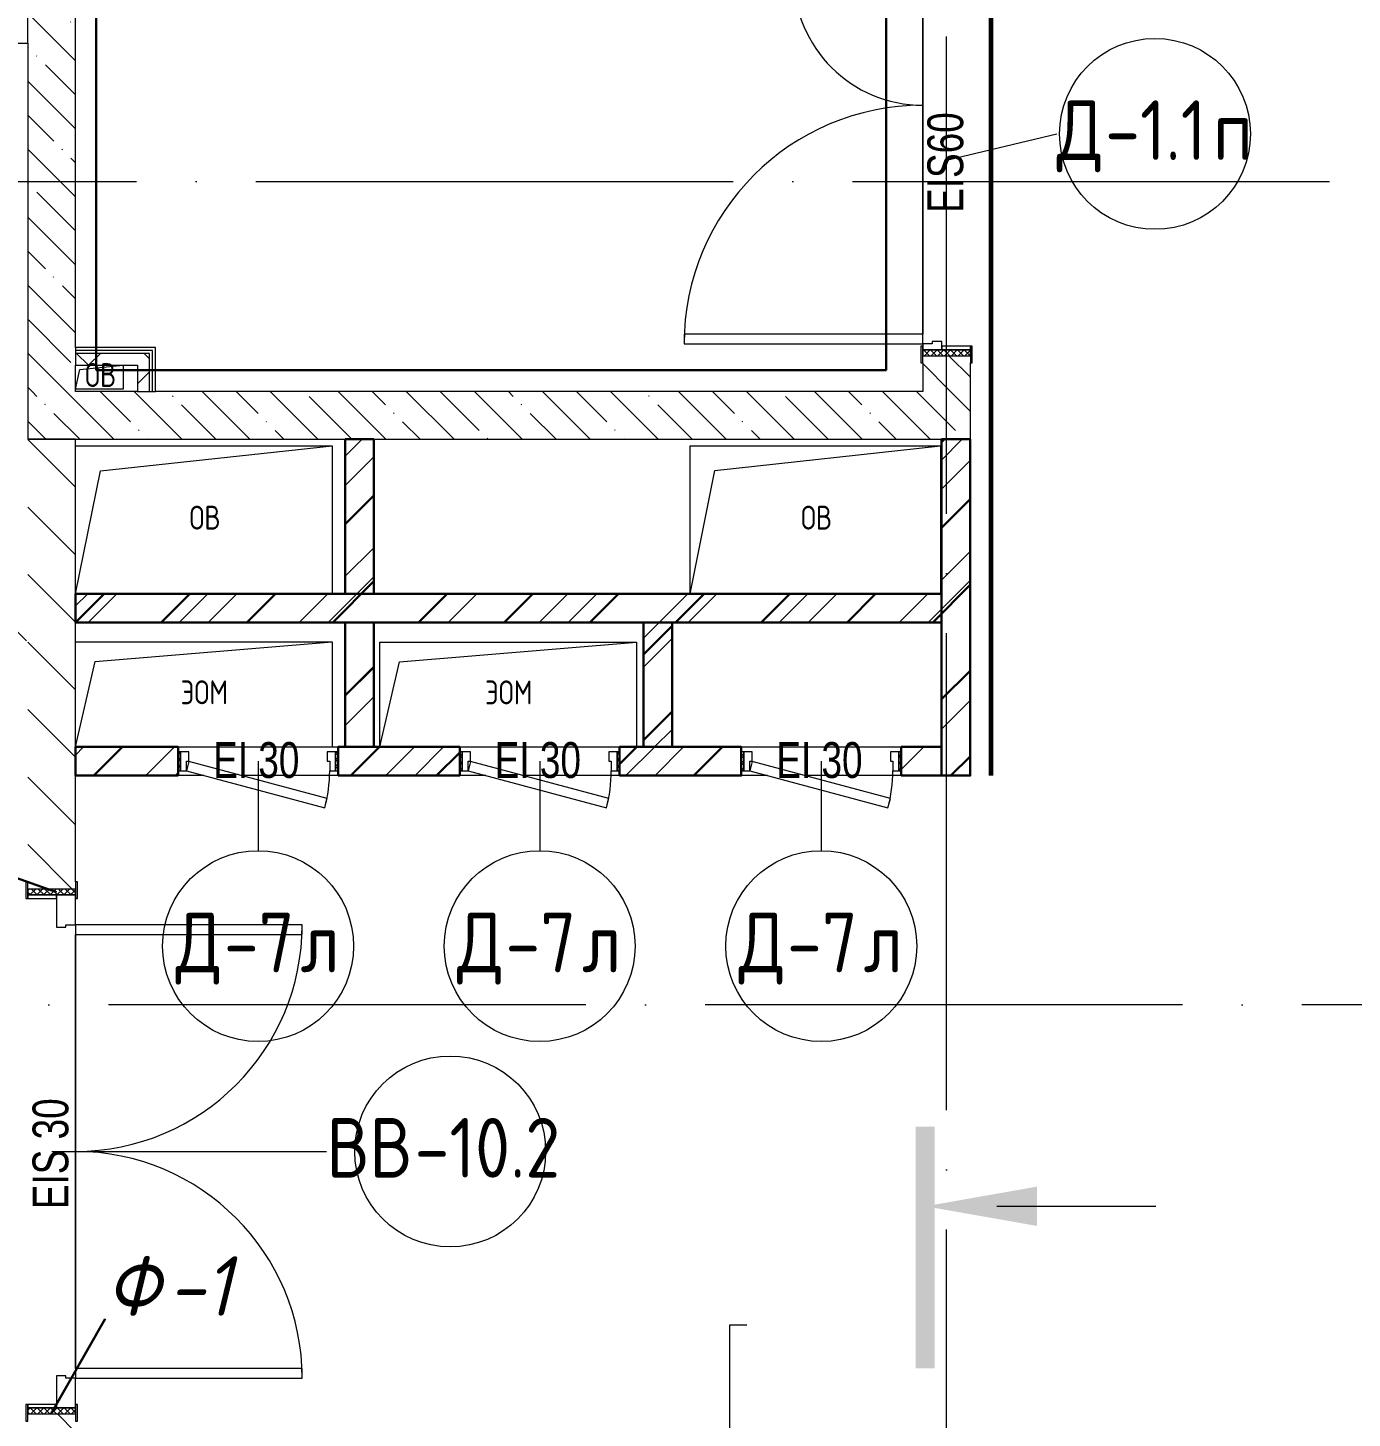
# Model space of a CAD drawing. Header units: millimetres. Extents: x -592259 to 288321, y -552984 to 293768.
# Drawn here: x 148788 to 154338, y 45792 to 51619 of the extents above; entities that cross this region are included whole.
import ezdxf

# ---------------------------------------------------------------- set-up
doc = ezdxf.new("R2010")
doc.units = ezdxf.units.MM
doc.linetypes.add('ADSK_Линия сетки', pattern=[2500, 2000, -250, 0, -250])
doc.linetypes.add('ADSK_Скрыто', pattern=[600, 300, -300])
for name, color, linetype, lineweight in [('0.2) Кирпич 6 вып', 30, 'Continuous', 30), ('2)Фархверки', 40, 'Continuous', 30), ('4.1) Штук. 3 вып', 6, 'Continuous', 60), ('4.1.1) Штук.  швы3 вып.', 6, 'Continuous', 60), ('4.7) Штук. 5 вып 3.7Шт', 6, 'Continuous', 30), ('A-DETL-GENF-OTLN', 250, 'Continuous', 5), ('A-DOOR-____-IDEN', 250, 'Continuous', 9), ('A-DOOR-____-MCUT', 250, 'Continuous', 5), ('A-DOOR-____-OTLN', 250, 'Continuous', 5), ('A-DOOR-FRAM-MCUT', 250, 'Continuous', 5), ('A-DOOR-FRAM-OTLN', 250, 'Continuous', 5), ('A-FLOR-____-OTLN', 250, 'Continuous', 9), ('A-GLAZ-____-OTLN', 250, 'Continuous', 5), ('A-WALL-____-MCUT', 250, 'Continuous', 13), ('A-WALL-____-PATT', 250, 'Continuous', 13), ('A-WALL-FNSH-MCUT', 250, 'Continuous', 13), ('G-____-____-SYMB', 250, 'ADSK_Скрыто', 9), ('G-____-____-TEXT', 250, 'Continuous', 9), ('I-WALL-____-OTLN', 250, 'Continuous', 9), ('S-GRID-____-OTLN', 250, 'Continuous', 9)]:
    doc.layers.add(name, color=color, linetype=linetype, lineweight=lineweight)
doc.styles.add('Arial Narrow', font='ARIALN.TTF', dxfattribs={"width": 0.9, "height": 150})
doc.styles.add('GOST Common_1', font='', dxfattribs={"width": 0.9, "height": 250})
doc.styles.add('ISOCPEUR', font='isocpeur.ttf', dxfattribs={"width": 0.8, "height": 100})
doc.styles.add('ISOCPEUR_I', font='isocpeui.ttf', dxfattribs={"width": 0.9, "height": 12.5})
doc.styles.get('GOST Common_1').set_extended_font_data('GOST Common')
pattern_1 = [(135, (12287.91, -0.0006), (-141.42136, -141.42136), [])]
pattern_2 = [(45, (12287.9, -0.0006), (-251.4472, 251.4472), []), (45, (12287.9, 381), (-251.4472, 251.4472), [])]
pattern_3 = [(135, (12287.91, -0.0006), (-142.5612, -142.5612), []), (135, (12430.48, -0.0006), (-142.5612, -142.5612), [252.016, -50.403, 3.353, -47.05])]
pattern_4 = [(45, (12287.91, -0.0006), (-141.42136, 141.42136), []), (135, (12287.91, -0.0006), (-141.42136, -141.42136), [])]

# ---------------------------------------------------------------- blocks, each defined once
blk = doc.blocks.new('Разрез - Номер вида спереди_3_5 мм-32550530-АР1_Кладочный план 1 этажа С2и3')
at = {"layer": 'G-____-____-SYMB', "linetype": 'Continuous'}
for points in [[(9.798, 0.404), (9.798, -0.394), (-0.333, -0.394), (-0.333, 0.404)], [(2.176, -4.675), (3, 0), (3.824, -4.675)]]:
    blk.add_hatch(color=256, dxfattribs=at).paths.add_polyline_path(points)
at = {"layer": 'G-____-____-SYMB', "linetype": 'Continuous', "lineweight": 20}
blk.add_line((3, -3), (3, -9.663), dxfattribs=at)
blk = doc.blocks.new('Дверь_СКБ_2Ст_Внутренняя1 - Н_ВВ-10_4_2200x2600h_Фрамуга сверху  EIS 30-42981715-АР1_Маркировочный план 1 этажа С2и3')
at = {"layer": 'A-DOOR-____-OTLN'}
h = blk.add_hatch(dxfattribs=at)
h.set_pattern_fill('FP_6', color=256, style=0, pattern_type=2)
h.set_pattern_definition([(135, (1201.41, 164.685), (-14.1421, -14.1421), []), (225, (1201.41, 164.685), (14.1421, -14.1421), [])])
h.paths.add_polyline_path([(1112.5, -100), (1112.5, 100), (1087.5, 100), (1087.5, -100)])
at = {"layer": 'A-DOOR-FRAM-OTLN'}
h = blk.add_hatch(dxfattribs=at)
h.set_pattern_fill('FP_7', color=256, style=0, pattern_type=2)
h.set_pattern_definition([(45, (-921.384, 164.685), (-14.1421, 14.1421), []), (135, (-921.384, 164.685), (-14.1421, -14.1421), [])])
h.paths.add_polyline_path([(-1062.5, 100), (-1062.5, 100), (-1087.5, 100), (-1087.5, -100), (-1062.5, -100), (-1062.5, 60)])
at = {"layer": 'A-DOOR-____-MCUT'}
for p, q in [((-937.5, 1050), (-937.5, 100)), ((-897.5, 1050), (-937.5, 1050)), ((-897.5, 100), (-897.5, 1050)), ((962.5, 1050), (922.5, 1050)), ((922.5, 1050), (922.5, 100)), ((962.5, 100), (962.5, 1050)), ((-937.5, 100), (-897.5, 100)), ((922.5, 100), (962.5, 100))]:
    blk.add_line(p, q, dxfattribs=at)
at = {"layer": 'A-DOOR-____-OTLN'}
for centre, start, end in [((-937.5, 100), 0, 90), ((962.5, 100), 90, 180)]:
    blk.add_arc(centre, 950, start, end, dxfattribs=at)
at = {"layer": 'A-DOOR-FRAM-MCUT'}
for p, q in [((-1047.5, 108), (-1117.5, 108)), ((-1117.5, 108), (-1117.5, 100)), ((-1117.5, 100), (-1047.5, 100)), ((-1062.5, 100), (-1087.5, 100)), ((-1087.5, 100), (-1087.5, -100)), ((-937.5, 100), (-1062.5, 100)), ((-1062.5, 100), (-1062.5, 20)), ((-1062.5, -100), (-1062.5, 100)), ((-1047.5, 100), (-1062.5, 100)), ((-1062.5, 100), (-1062.5, 99)), ((-1062.5, 99), (-1047.5, 99)), ((-1047.5, 100), (-1047.5, 108)), ((-1047.5, 99), (-1047.5, 100)), ((-937.5, 60), (-937.5, 100)), ((-927.5, 60), (-937.5, 60)), ((-927.5, 20), (-927.5, 60)), ((962.5, 60), (952.5, 60)), ((952.5, 60), (952.5, 20)), ((962.5, 100), (962.5, 60)), ((1087.5, 100), (962.5, 100)), ((1142.5, 108), (1072.5, 108)), ((1072.5, 108), (1072.5, 100)), ((1087.5, 100), (1072.5, 100)), ((1072.5, 100), (1072.5, 99)), ((1072.5, 100), (1142.5, 100)), ((1072.5, 99), (1087.5, 99)), ((1087.5, 20), (1087.5, 100)), ((1112.5, 100), (1087.5, 100)), ((1087.5, 100), (1087.5, -100)), ((1087.5, 99), (1087.5, 100)), ((1112.5, -100), (1112.5, 100)), ((1142.5, 100), (1142.5, 108)), ((-1062.5, 20), (-927.5, 20)), ((-1047.5, 20), (-1062.5, 20)), ((-1062.5, 20), (-1062.5, -100)), ((-1047.5, -100), (-1047.5, 20)), ((952.5, 20), (1087.5, 20)), ((1087.5, 20), (1072.5, 20)), ((1072.5, 20), (1072.5, -100)), ((1087.5, -100), (1087.5, 20)), ((-1047.5, -100), (-1117.5, -100)), ((-1117.5, -100), (-1117.5, -108)), ((-1117.5, -108), (-1047.5, -108)), ((-1087.5, -100), (-1062.5, -100)), ((-1062.5, -100), (-1047.5, -100)), ((-1047.5, -108), (-1047.5, -100)), ((1072.5, -100), (1087.5, -100)), ((1142.5, -100), (1072.5, -100)), ((1072.5, -100), (1072.5, -108)), ((1072.5, -108), (1142.5, -108)), ((1087.5, -100), (1112.5, -100)), ((1142.5, -108), (1142.5, -100))]:
    blk.add_line(p, q, dxfattribs=at)
blk = doc.blocks.new('Дверь_СКБ_1Ст_Внутренняя1 - Н_Д-7л_670x1875h_Технический шкаф ЭОМ и СС-V10-АР1_Маркировочный план 1 этажа С2и3')
at = {"layer": 'A-DOOR-____-OTLN'}
h = blk.add_hatch(dxfattribs=at)
h.set_pattern_fill('FP_22', color=256, style=0, pattern_type=2)
h.set_pattern_definition([(135, (1951.41, 124.685), (-14.14214, -14.14214), []), (225, (1951.41, 124.685), (14.14214, -14.14214), [])])
h.paths.add_polyline_path([(347.5, 40), (337.5, 40), (337.5, -40), (347.5, -40), (347.5, 0)])
at = {"layer": 'A-DOOR-FRAM-OTLN'}
h = blk.add_hatch(dxfattribs=at)
h.set_pattern_fill('FP_23', color=256, style=0, pattern_type=2)
h.set_pattern_definition([(45, (-171.384, 124.685), (-14.1421, 14.1421), []), (135, (-171.384, 124.685), (-14.1421, -14.1421), [])])
h.paths.add_polyline_path([(-322.5, 40), (-322.5, -40), (-312.5, -40), (-312.5, 40)])
at = {"layer": 'A-DOOR-____-MCUT'}
for p, q in [((-267.1, 195.3), (-277.4, 156.7)), ((312.5, 40), (-267.1, 195.3)), ((-277.4, 156.7), (302.1, 1.4)), ((302.1, 1.4), (312.5, 40))]:
    blk.add_line(p, q, dxfattribs=at)
at = {"layer": 'A-DOOR-____-OTLN'}
blk.add_arc((312.5, 40), 600, 165, 180, dxfattribs=at)
at = {"layer": 'A-DOOR-FRAM-MCUT'}
for p, q in [((-312.5, 40), (-322.5, 40)), ((-322.5, 40), (-322.5, -40)), ((-287.5, 40), (-312.5, 40)), ((-312.5, 40), (-312.5, -40)), ((-312.5, -40), (-312.5, 40)), ((-287.5, 0), (-287.5, 40)), ((-277.5, 0), (-287.5, 0)), ((-277.5, -40), (-277.5, 0)), ((312.5, 0), (302.5, 0)), ((302.5, 0), (302.5, -40)), ((312.5, 40), (312.5, 0)), ((337.5, 40), (312.5, 40)), ((337.5, -40), (337.5, 40)), ((347.5, 40), (337.5, 40)), ((337.5, 40), (337.5, -40)), ((347.5, -40), (347.5, 40)), ((-322.5, -40), (-312.5, -40)), ((-312.5, -40), (-277.5, -40)), ((302.5, -40), (337.5, -40)), ((337.5, -40), (347.5, -40))]:
    blk.add_line(p, q, dxfattribs=at)
blk = doc.blocks.new('Дверь_СКБ_2Ст_Внутренняя1 - Н_Д-1_1п_1640x2100h_ЛК-42630921-АР1_Маркировочный план 1 этажа С2и3')
at = {"layer": 'A-DOOR-____-OTLN'}
h = blk.add_hatch(dxfattribs=at)
h.set_pattern_fill('FP_48', color=256, style=0, pattern_type=2)
h.set_pattern_definition([(135, (1481.41, 164.685), (-14.14214, -14.14214), []), (225, (1481.41, 164.685), (14.14214, -14.14214), [])])
h.paths.add_polyline_path([(807.5, -100), (832.5, -100), (832.5, 100), (807.5, 100), (807.5, -97.2)])
at = {"layer": 'A-DOOR-FRAM-OTLN'}
h = blk.add_hatch(dxfattribs=at)
h.set_pattern_fill('FP_49', color=256, style=0, pattern_type=2)
h.set_pattern_definition([(45, (-641.384, 164.685), (-14.1421, 14.1421), []), (135, (-641.384, 164.685), (-14.1421, -14.1421), [])])
h.paths.add_polyline_path([(-807.5, 100), (-807.5, -100), (-782.5, -100), (-782.5, 100)])
at = {"layer": 'A-DOOR-____-MCUT'}
for p, q in [((-757.5, 1100), (-757.5, 100)), ((-717.5, 1100), (-757.5, 1100)), ((-717.5, 100), (-717.5, 1100)), ((782.5, 640), (742.5, 640)), ((742.5, 640), (742.5, 100)), ((782.5, 100), (782.5, 640)), ((-757.5, 100), (-717.5, 100)), ((742.5, 100), (782.5, 100))]:
    blk.add_line(p, q, dxfattribs=at)
at = {"layer": 'A-DOOR-____-OTLN'}
for centre, radius, start, end in [((-757.5, 100), 1000, 0, 90), ((782.5, 100), 540, 90, 180)]:
    blk.add_arc(centre, radius, start, end, dxfattribs=at)
at = {"layer": 'A-DOOR-FRAM-MCUT'}
for p, q in [((-767.5, 108), (-837.5, 108)), ((-837.5, 108), (-837.5, 100)), ((-837.5, 100), (-767.5, 100)), ((-782.5, 100), (-807.5, 100)), ((-807.5, 100), (-807.5, -100)), ((-757.5, 100), (-782.5, 100)), ((-782.5, 100), (-782.5, 20)), ((-782.5, -100), (-782.5, 100)), ((-767.5, 100), (-782.5, 100)), ((-782.5, 100), (-782.5, 99)), ((-782.5, 99), (-767.5, 99)), ((-767.5, 100), (-767.5, 108)), ((-767.5, 99), (-767.5, 100)), ((-757.5, 60), (-757.5, 100)), ((-747.5, 60), (-757.5, 60)), ((-747.5, 20), (-747.5, 60)), ((782.5, 60), (772.5, 60)), ((772.5, 60), (772.5, 20)), ((782.5, 100), (782.5, 60)), ((807.5, 100), (782.5, 100)), ((862.5, 108), (792.5, 108)), ((792.5, 108), (792.5, 100)), ((807.5, 100), (792.5, 100)), ((792.5, 100), (792.5, 99)), ((792.5, 100), (862.5, 100)), ((792.5, 99), (807.5, 99)), ((807.5, 20), (807.5, 100)), ((832.5, 100), (807.5, 100)), ((807.5, 100), (807.5, -100)), ((807.5, 99), (807.5, 100)), ((832.5, -100), (832.5, 100)), ((862.5, 100), (862.5, 108)), ((-782.5, 20), (-747.5, 20)), ((-767.5, 20), (-782.5, 20)), ((-782.5, 20), (-782.5, -100)), ((-767.5, -100), (-767.5, 20)), ((772.5, 20), (807.5, 20)), ((807.5, 20), (792.5, 20)), ((792.5, 20), (792.5, -100)), ((807.5, -100), (807.5, 20)), ((-767.5, -100), (-837.5, -100)), ((-837.5, -100), (-837.5, -108)), ((-837.5, -108), (-767.5, -108)), ((-807.5, -100), (-782.5, -100)), ((-782.5, -100), (-767.5, -100)), ((-767.5, -108), (-767.5, -100)), ((792.5, -100), (807.5, -100)), ((862.5, -100), (792.5, -100)), ((792.5, -100), (792.5, -108)), ((792.5, -108), (862.5, -108)), ((807.5, -100), (832.5, -100)), ((862.5, -108), (862.5, -100))]:
    blk.add_line(p, q, dxfattribs=at)
blk = doc.blocks.new('_Wn_-As_OpeningMEP_floor__Rectangular - _Wn_-As_OpeningMEP_floor__Rectangular-36783979-АР1_Маркировочный план 1 этажа С2и3')
at = {"layer": 'A-DETL-GENF-OTLN', "lineweight": 5}
for p, q in [((-454.9, 187.4), (537.5, 270)), ((-537.5, -170), (-454.9, 187.4))]:
    blk.add_line(p, q, dxfattribs=at)
blk = doc.blocks.new('_Wn_-As_OpeningMEP_floor__Rectangular - _Wn_-As_OpeningMEP_floor__Rectangular-V79-АР1_Маркировочный план 1 этажа С2и3')
at = {"layer": 'A-DETL-GENF-OTLN', "lineweight": 5}
for p, q in [((-454.9, 187.4), (537.5, 270)), ((-537.4, -169.5), (-454.9, 187.4))]:
    blk.add_line(p, q, dxfattribs=at)
blk = doc.blocks.new('_Wn_-As_OpeningMEP_floor__Rectangular - _Wn_-As_OpeningMEP_floor__Rectangular-34856944-АР1_Маркировочный план 1 этажа С2и3')
at = {"layer": 'A-DETL-GENF-OTLN', "lineweight": 5}
for p, q in [((-432.7, 255.2), (537.5, 360)), ((-537.5, -259.9), (-432.7, 255.2))]:
    blk.add_line(p, q, dxfattribs=at)
blk = doc.blocks.new('_Wn_-As_OpeningMEP_floor__Rectangular - _Wn_-As_OpeningMEP_floor__Rectangular-34857053-АР1_Маркировочный план 1 этажа С2и3')
at = {"layer": 'A-DETL-GENF-OTLN', "lineweight": 5}
for p, q in [((-421.1, 256.1), (525, 360)), ((-525, -260), (-421.1, 256.1))]:
    blk.add_line(p, q, dxfattribs=at)
blk = doc.blocks.new('_Wn_-As_OpeningMEP_floor__Rectangular - _Wn_-As_OpeningMEP_floor__Rectangular-34852155-АР1_Маркировочный план 1 этажа С2и3')
at = {"layer": 'A-DETL-GENF-OTLN', "lineweight": 5}
for p, q in [((-100, 0), (-82.3, 82.3)), ((-82.3, 82.3), (100, 100))]:
    blk.add_line(p, q, dxfattribs=at)
blk = doc.blocks.new('ADSK_Марка_Дверь - Типоразмер_ADSK_Марка-30565456-АР1_Маркировочный план 1 этажа С2и3')
at = {"layer": 'A-DOOR-____-IDEN'}
blk.add_circle((0, 0), 4, dxfattribs=at)

msp = doc.modelspace()

# ---------------------------------------------------------------- hatches: boundary and pattern name
at = {"layer": '0.2) Кирпич 6 вып'}
h = msp.add_hatch(dxfattribs=at)
h.set_pattern_fill('ANSI31', color=256, scale=80)
h.paths.add_polyline_path([(152447.9138, 48485.5), (152616.8919, 48485.5), (152616.8919, 48605.5), (152447.9138, 48605.5)])
h.paths.add_polyline_path([(151267.9138, 48485.5), (151777.9138, 48485.5), (151777.9138, 48605.5), (151267.9138, 48605.5)])
h.paths.add_polyline_path([(150087.9138, 48485.5), (150597.9138, 48485.5), (150597.9138, 48605.5), (150087.9138, 48605.5)])
h.paths.add_polyline_path([(149417.9138, 48485.5), (148987.9138, 48485.5), (148987.9138, 48605.5), (149417.9138, 48605.5)])
h.paths.add_polyline_path([(150237.9138, 49127.4994), (150117.9138, 49127.4994), (150117.9138, 48605.5), (150237.9138, 48605.5)])
h.paths.add_polyline_path([(151367.9138, 48605.5), (151487.9138, 48605.5), (151487.9138, 49127.4994), (151367.9138, 49127.4994)])
h.paths.add_polyline_path([(152616.8919, 49895), (152736.8919, 49895), (152736.8919, 48485.5), (152616.8919, 48485.5)])
h.paths.add_polyline_path([(150117.9138, 49247.4994), (150237.9138, 49247.4994), (150237.9138, 49895), (150117.9138, 49895)])
h.paths.add_polyline_path([(148987.9138, 49247.4994), (152616.8919, 49247.4994), (152616.8919, 49127.4994), (148987.9138, 49127.4994)])
at = {"layer": 'A-WALL-____-PATT', "lineweight": 15, "true_color": 0x000000}
h = msp.add_hatch(dxfattribs=at)
h.set_pattern_fill('FP_1', color=18, style=0, pattern_type=2)
h.set_pattern_definition(pattern_3)
h.paths.add_polyline_path([(152537.9138, 50095), (152737.9138, 50095), (152737.9138, 50245.0006), (152537.9138, 50245.0006), (152537.9138, 50215.0006)])
h.paths.add_polyline_path([(152737.9138, 51885.0006), (152736.8919, 58975), (152537.9138, 58975), (152537.9138, 51885.0006), (152720.0894, 51885.0006)])
h = msp.add_hatch(dxfattribs=at)
h.set_pattern_fill('FP_1', color=18, style=0, pattern_type=2)
h.set_pattern_definition(pattern_3)
h.paths.add_polyline_path([(148787.9138, 50095), (148987.913, 50095), (148987.9138, 58775), (148787.9138, 58775), (148787.9138, 50205.0006)])
h = msp.add_hatch(dxfattribs=at)
h.set_pattern_fill('FP_4', color=18, style=0, pattern_type=2)
h.set_pattern_definition(pattern_2)
h.paths.add_polyline_path([(148787.9138, 51555), (148787.9138, 51675), (144987.9138, 51675), (144987.9138, 51555), (148710.9849, 51555)])
h = msp.add_hatch(dxfattribs=at)
h.set_pattern_fill('FP_83', color=18, style=0, pattern_type=2)
h.set_pattern_definition(pattern_4)
h.paths.add_polyline_path([(149172.8681, 50205.0006), (149297.9138, 50205.0006), (149297.9138, 50255.0006), (148987.9138, 50255.0006), (148987.9138, 50205.0006), (148992.2743, 50205.0006)])
h = msp.add_hatch(dxfattribs=at)
h.set_pattern_fill('FP_83', color=18, style=0, pattern_type=2)
h.set_pattern_definition(pattern_4)
h.paths.add_polyline_path([(149247.9138, 50095), (149297.9138, 50095), (149297.9138, 50205.0006), (149247.9138, 50205.0006), (149247.9138, 50111.3934)])
h = msp.add_hatch(dxfattribs=at)
h.set_pattern_fill('FP_1', color=18, style=0, pattern_type=2)
h.set_pattern_definition(pattern_3)
h.paths.add_polyline_path([(152737.9138, 49895), (152737.9138, 50095), (148787.9138, 50095), (148787.9138, 49895), (152626.9949, 49895)])
h = msp.add_hatch(dxfattribs=at)
h.set_pattern_fill('FP_2', color=18, style=0, pattern_type=2)
h.set_pattern_definition(pattern_1)
h.paths.add_polyline_path([(148789.2073, 42705.0006), (148987.9138, 42705.0006), (148987.9138, 44925), (148787.9138, 44925), (148787.9138, 42705.0006)])
h.paths.add_polyline_path([(148987.7441, 45325), (148987.9133, 45325), (148987.8919, 45809.9994), (148787.9138, 45809.9994), (148787.9138, 45325), (148987.5438, 45325)])
h.paths.add_polyline_path([(148987.8919, 48009.9994), (148987.9138, 48009.9994), (148987.8933, 49895), (148787.9154, 49895.0006), (148787.9138, 48009.9994)])
h = msp.add_hatch(dxfattribs=at)
h.set_pattern_fill('FP_4', color=18, style=0, pattern_type=2)
h.set_pattern_definition(pattern_2)
h.paths.add_polyline_path([(150217.8919, 48605.5), (150237.9138, 48605.5), (150237.9138, 49895), (150117.9138, 49895), (150117.9138, 48605.5)])
h = msp.add_hatch(dxfattribs=at)
h.set_pattern_fill('FP_4', color=18, style=0, pattern_type=2)
h.set_pattern_definition(pattern_2)
h.paths.add_polyline_path([(152736.8919, 49247.4994), (152736.8919, 49895), (152616.8919, 49895), (152616.8919, 49247.4994)])
h = msp.add_hatch(dxfattribs=at)
h.set_pattern_fill('FP_2', color=18, style=0, pattern_type=2)
h.set_pattern_definition(pattern_1)
h.paths.add_polyline_path([(144987.9138, 49050.0006), (145512.8919, 49050.0006), (145512.8919, 49250.0006), (144237.9138, 49250.0006), (144237.9138, 49050.0006), (144812.9138, 49050.0006)])
h.paths.add_polyline_path([(146617.8919, 49050.0006), (148787.9138, 49050.0006), (148787.9138, 49250.0006), (146612.8919, 49250.0006), (146612.8919, 49050.0006)])
h.paths.add_polyline_path([(130710.6383, 49050.0006), (138437.9148, 49050.0006), (138437.9148, 49249.9987), (127932.9138, 49250.0006), (127932.9138, 49050.0006), (130417.6776, 49050.0006)])
h.paths.add_polyline_path([(127612.9138, 49050.0006), (127632.9138, 49050.0006), (127632.9138, 49250.0006), (127412.9138, 49250.0006), (127412.9138, 49050.0006), (127611.9652, 49050.0006)])
h.paths.add_polyline_path([(139792.9138, 49050.0006), (141007.9138, 49050.0006), (141007.9138, 49249.9987), (138987.9148, 49249.9987), (138987.9148, 49050.0006), (139784.5018, 49050.0006)])
h.paths.add_polyline_path([(142702.9138, 49050.0006), (143137.9138, 49050.0006), (143137.9138, 49250.0006), (142107.9138, 49249.9987), (142107.9138, 49050.0006), (142692.9138, 49050.0006)])
h = msp.add_hatch(dxfattribs=at)
h.set_pattern_fill('FP_4', color=18, style=0, pattern_type=2)
h.set_pattern_definition(pattern_2)
h.paths.add_polyline_path([(152612.8933, 49127.4994), (152736.8919, 49127.4994), (152736.8919, 49247.4994), (150237.9138, 49247.4994), (150237.9138, 49127.4994), (152610.7105, 49127.4994)])
h.paths.add_polyline_path([(148987.9138, 49127.4994), (150117.9138, 49127.4994), (150117.9138, 49247.4994), (148987.9138, 49247.4994)])
h = msp.add_hatch(dxfattribs=at)
h.set_pattern_fill('FP_4', color=18, style=0, pattern_type=2)
h.set_pattern_definition(pattern_2)
h.paths.add_polyline_path([(151454.2468, 48605.5), (151487.9138, 48605.5), (151487.9138, 49127.4994), (151367.9138, 49127.4994), (151367.9138, 48605.5)])
h = msp.add_hatch(dxfattribs=at)
h.set_pattern_fill('FP_4', color=18, style=0, pattern_type=2)
h.set_pattern_definition(pattern_2)
h.paths.add_polyline_path([(152736.8919, 48605.5), (152736.8919, 49127.4994), (152616.8919, 49127.4994), (152616.8919, 48605.5)])
h = msp.add_hatch(dxfattribs=at)
h.set_pattern_fill('FP_4', color=18, style=0, pattern_type=2)
h.set_pattern_definition(pattern_2)
h.paths.add_polyline_path([(152736.8919, 48485.5), (152736.8919, 48605.5), (152447.9138, 48605.5), (152447.9138, 48485.5), (152599.0324, 48485.5)])
h.paths.add_polyline_path([(150087.9138, 48485.5), (150597.9138, 48485.5), (150597.9138, 48605.5), (150087.9138, 48605.4376), (150087.9138, 48505.5)])
h.paths.add_polyline_path([(151777.9138, 48485.5), (151777.9138, 48605.5), (151267.9138, 48605), (151267.9138, 48485.5), (151492.9138, 48485.5)])
h.paths.add_polyline_path([(148987.9138, 48485.5), (149417.9138, 48485.5), (149417.9138, 48605.5), (148987.9138, 48605.4928)])

# ---------------------------------------------------------------- linework, layer by layer
at = {"layer": '0.2) Кирпич 6 вып'}
for points in [[(150117.9138, 49247.4994), (150237.9138, 49247.4994), (150237.9138, 49895), (150117.9138, 49895)], [(152616.8919, 49895), (152736.8919, 49895), (152736.8919, 48485.5), (152616.8919, 48485.5)], [(148987.9138, 49247.4994), (152616.8919, 49247.4994), (152616.8919, 49127.4994), (148987.9138, 49127.4994)], [(150237.9138, 49127.4994), (150117.9138, 49127.4994), (150117.9138, 48605.5), (150237.9138, 48605.5)], [(151367.9138, 48605.5), (151487.9138, 48605.5), (151487.9138, 49127.4994), (151367.9138, 49127.4994)], [(149417.9138, 48485.5), (148987.9138, 48485.5), (148987.9138, 48605.5), (149417.9138, 48605.5)], [(150087.9138, 48485.5), (150597.9138, 48485.5), (150597.9138, 48605.5), (150087.9138, 48605.5)], [(151267.9138, 48485.5), (151777.9138, 48485.5), (151777.9138, 48605.5), (151267.9138, 48605.5)], [(152447.9138, 48485.5), (152616.8919, 48485.5), (152616.8919, 48605.5), (152447.9138, 48605.5)]]:
    msp.add_lwpolyline(points, close=True, dxfattribs=at)
at = {"layer": '2)Фархверки'}
for p, q in [((148907.768, 47996.3421), (148471.6141, 48151.8389)), ((148884.8585, 45809.2861), (149112.1284, 46209.0729))]:
    msp.add_line(p, q, dxfattribs=at)
at = {"layer": '4.1) Штук. 3 вып'}
msp.add_lwpolyline([(152824.391, 48485.5), (152824.391, 58375), (157197.4452, 58375), (157197.4452, 211.6505), (152824.391, 211.6505), (152824.391, 10513.9665)], dxfattribs=at)
at = {"layer": '4.1.1) Штук.  швы3 вып.'}
msp.add_lwpolyline([(152824.391, 49458.5275), (152824.391, 52220.9105)], dxfattribs=at)
at = {"layer": '4.7) Штук. 5 вып 3.7Шт'}
msp.add_lwpolyline([(149074.7231, 50184.71), (152384.2145, 50184.71), (152384.2145, 58616.2165), (149074.7231, 58616.2165)], close=True, dxfattribs=at)
at = {"layer": 'A-DOOR-____-IDEN', "color": 18, "true_color": 0x000000}
for p, q in [((152637.9138, 51065.0006), (153099.9668, 51174.9994)), ((149752.9138, 48545.5), (149752.9138, 48170.5699)), ((150932.9138, 48545.5), (150932.9138, 48170.5699)), ((152112.9138, 48545.5), (152112.9138, 48170.5699)), ((148887.9138, 46909.9994), (150039.5064, 46909.9994))]:
    msp.add_line(p, q, dxfattribs=at)
at = {"layer": 'A-FLOR-____-OTLN', "color": 18, "lineweight": 5, "true_color": 0x000000}
for p, q in [((152537.9138, 50335.0006), (152537.9138, 51795.0006)), ((152537.9138, 51795.0006), (152537.9138, 50335.0006)), ((149187.9138, 50205.0006), (149187.9138, 50105.0006)), ((149187.9138, 50105.0006), (148987.9138, 50105.0006)), ((152737.9138, 49895), (152737.9138, 48485.5)), ((148987.9138, 49867.4994), (150062.8933, 49867.4994)), ((150062.8933, 49867.4994), (150062.8933, 49247.4994)), ((151562.8933, 49247.4994), (151562.8933, 49867.4994)), ((151562.8933, 49867.4994), (152612.8933, 49867.4994)), ((152612.8933, 49867.4994), (152612.8933, 49247.4994)), ((148987.9138, 49045.5), (150062.9036, 49045.5)), ((150062.9036, 49045.5), (150062.9036, 48605.5)), ((150263.3708, 48605.5), (150263.3708, 49045)), ((150263.3708, 49045), (151338.3708, 49045)), ((151338.3708, 49045), (151338.3708, 48605.5)), ((149527.5549, 48485.5), (149417.9138, 48485.5)), ((150087.9138, 48485.5), (149682.103, 48485.5)), ((150707.5549, 48485.5), (150597.9138, 48485.5)), ((151267.9138, 48485.5), (150862.103, 48485.5)), ((148987.8919, 45999.9994), (148987.8919, 47819.9994)), ((148987.9138, 47819.9994), (148987.9138, 45999.9994))]:
    msp.add_line(p, q, dxfattribs=at)
at = {"layer": 'A-WALL-____-MCUT', "color": 18, "lineweight": 15, "true_color": 0x000000}
for p, q in [((148987.9138, 50280.0006), (148987.9138, 58775)), ((148787.9138, 51555), (148787.9138, 51675)), ((148487.9138, 51555), (148787.9138, 51555)), ((148787.9138, 51555), (148787.9138, 49895)), ((148987.9138, 50280.0006), (148987.9138, 50255.0006)), ((149310.4138, 50267.5006), (148987.9138, 50267.5006)), ((149297.9138, 50255.0006), (148987.9138, 50255.0006)), ((148987.9138, 50255.0006), (148987.9138, 50205.0006)), ((149297.9138, 50095), (149297.9138, 50255.0006)), ((149310.4138, 50095), (149310.4138, 50267.5006)), ((148987.9138, 50095), (148987.9138, 50205.0006)), ((148987.9138, 50205.0006), (149247.9138, 50205.0006)), ((149247.9138, 50205.0006), (149247.9138, 50095)), ((152537.9138, 50215.0006), (152537.9138, 50095)), ((152737.9138, 49895), (152737.9138, 50215.0006)), ((149247.9138, 50095), (148987.9138, 50095)), ((149247.9138, 50095), (149297.9138, 50095)), ((149297.9138, 50095), (149322.9138, 50095)), ((152537.9138, 50095), (149322.9138, 50095)), ((148987.9138, 49895.0006), (148787.9138, 49895.0006)), ((148787.9138, 49895), (150117.9138, 49895)), ((148987.9138, 48039.9994), (148987.9138, 49895.0006)), ((150117.9138, 49895), (150117.9138, 49247.4994)), ((150237.9138, 49895), (150117.9138, 49895)), ((150237.9138, 49247.4994), (150237.9138, 49895)), ((150237.9138, 49895), (152737.9138, 49895)), ((152616.8919, 49895.0006), (152616.8919, 49247.4994)), ((152736.8919, 49895.0006), (152616.8919, 49895.0006)), ((152736.8919, 48485.5), (152736.8919, 49895.0006)), ((150117.9138, 49247.4994), (148987.9138, 49247.4994)), ((152616.8919, 49247.4994), (150237.9138, 49247.4994)), ((148987.9138, 49127.4994), (150117.9138, 49127.4994)), ((150117.9138, 49127.4994), (150117.9138, 48605.5)), ((150237.9138, 48605.5), (150237.9138, 49127.4994)), ((150237.9138, 49127.4994), (151367.9138, 49127.4994)), ((151367.9138, 49127.4994), (151367.9138, 48605.5)), ((151487.9138, 48605.5), (151487.9138, 49127.4994)), ((151487.9138, 49127.4994), (152616.8919, 49127.4994)), ((152616.8919, 49127.4994), (152616.8919, 48605.5)), ((149417.9138, 48605.5), (148987.9138, 48605.5)), ((149417.9138, 48585.5), (149417.9138, 48605.5)), ((150117.9138, 48605.5), (150087.9138, 48605.5)), ((150087.9138, 48605.5), (150087.9138, 48585.5)), ((150597.9138, 48605.5), (150237.9138, 48605.5)), ((150597.9138, 48585.5), (150597.9138, 48605.5)), ((151367.9138, 48605.5), (151267.9138, 48605.5)), ((151267.9138, 48605.5), (151267.9138, 48585.5)), ((151777.9138, 48605.5), (151487.9138, 48605.5)), ((151777.9138, 48585.5), (151777.9138, 48605.5)), ((152616.8919, 48605.5), (152447.9138, 48605.5)), ((152447.9138, 48605.5), (152447.9138, 48585.5)), ((148987.9138, 48485.5), (149417.9138, 48485.5)), ((149417.9138, 48485.5), (149417.9138, 48505.5)), ((150087.9138, 48505.5), (150087.9138, 48485.5)), ((150087.9138, 48485.5), (150597.9138, 48485.5)), ((150597.9138, 48485.5), (150597.9138, 48505.5)), ((151267.9138, 48505.5), (151267.9138, 48485.5)), ((151267.9138, 48485.5), (151777.9138, 48485.5)), ((151777.9138, 48485.5), (151777.9138, 48505.5)), ((152447.9138, 48505.5), (152447.9138, 48485.5)), ((152447.9138, 48485.5), (152736.8919, 48485.5))]:
    msp.add_line(p, q, dxfattribs=at)
at = {"layer": 'A-WALL-FNSH-MCUT', "lineweight": 15}
for p, q in [((149322.9138, 50280.0006), (148987.9138, 50280.0006)), ((149322.9138, 50095), (149322.9138, 50280.0006))]:
    msp.add_line(p, q, dxfattribs=at)
at = {"layer": 'G-____-____-TEXT', "color": 18, "true_color": 0x000000}
for p, q in [((151729.9543, 46183.9395), (151800.5288, 46183.9395)), ((151729.9543, 44192.8175), (151729.9543, 46183.9395))]:
    msp.add_line(p, q, dxfattribs=at)
at = {"layer": 'I-WALL-____-OTLN', "color": 18, "lineweight": 15, "true_color": 0x000000}
for p, q in [((149417.9138, 48605.5), (150087.9138, 48605.5)), ((150597.9138, 48605.5), (151267.9138, 48605.5)), ((151777.9138, 48605.5), (152447.9138, 48605.5)), ((149527.5549, 48485.5), (149527.5549, 48485.5)), ((150087.9138, 48485.5), (149682.103, 48485.5)), ((150707.5549, 48485.5), (150597.9138, 48485.5)), ((151887.5549, 48485.5), (151777.9138, 48485.5)), ((152447.9138, 48485.5), (152042.103, 48485.5)), ((148987.9138, 47819.9994), (148987.9138, 45999.9994))]:
    msp.add_line(p, q, dxfattribs=at)
at = {"layer": 'S-GRID-____-OTLN', "color": 18, "linetype": 'ADSK_Линия сетки', "true_color": 0x000000}
for p, q in [((152637.9138, -2919.5356), (152637.9138, 61063.6538)), ((77240.3519, 50975), (168626.8279, 50975)), ((168626.8279, 47525), (111607.9138, 47525))]:
    msp.add_line(p, q, dxfattribs=at)

# ---------------------------------------------------------------- block references
at = {"layer": 'A-DOOR-____-IDEN', "color": 18, "true_color": 0x000000, "xscale": 99.99999999999993, "yscale": 99.99999999999993, "zscale": 99.99999999999993}
for p in [(153511.2742, 51174.9994), (149752.9138, 47770.5699), (150932.9138, 47770.5699), (152112.9138, 47770.5699), (150557.9138, 46909.9994)]:
    msp.add_blockref('ADSK_Марка_Дверь - Типоразмер_ADSK_Марка-30565456-АР1_Маркировочный план 1 этажа С2и3', p, dxfattribs=at)
at = {"layer": 'A-DOOR-____-OTLN', "color": 18, "true_color": 0x000000}
for name, p, rotation in [('Дверь_СКБ_2Ст_Внутренняя1 - Н_Д-1_1п_1640x2100h_ЛК-42630921-АР1_Маркировочный план 1 этажа С2и3', (152637.9138, 51052.5006), 90), ('Дверь_СКБ_1Ст_Внутренняя1 - Н_Д-7л_670x1875h_Технический шкаф ЭОМ и СС-V10-АР1_Маркировочный план 1 этажа С2и3', (149765.4138, 48545.5), 180), ('Дверь_СКБ_1Ст_Внутренняя1 - Н_Д-7л_670x1875h_Технический шкаф ЭОМ и СС-V10-АР1_Маркировочный план 1 этажа С2и3', (150945.4138, 48545.5), 180), ('Дверь_СКБ_1Ст_Внутренняя1 - Н_Д-7л_670x1875h_Технический шкаф ЭОМ и СС-V10-АР1_Маркировочный план 1 этажа С2и3', (152125.4138, 48545.5), 180), ('Дверь_СКБ_2Ст_Внутренняя1 - Н_ВВ-10_4_2200x2600h_Фрамуга сверху  EIS 30-42981715-АР1_Маркировочный план 1 этажа С2и3', (148887.9138, 46922.4994), 269.9999999999997)]:
    msp.add_blockref(name, p, dxfattribs=dict(at, rotation=rotation))
at = {"layer": 'A-GLAZ-____-OTLN', "color": 18, "true_color": 0x000000}
for name, p in [('_Wn_-As_OpeningMEP_floor__Rectangular - _Wn_-As_OpeningMEP_floor__Rectangular-34852155-АР1_Маркировочный план 1 этажа С2и3', (149087.9138, 50105.0006)), ('_Wn_-As_OpeningMEP_floor__Rectangular - _Wn_-As_OpeningMEP_floor__Rectangular-34856944-АР1_Маркировочный план 1 этажа С2и3', (149525.3933, 49507.4994)), ('_Wn_-As_OpeningMEP_floor__Rectangular - _Wn_-As_OpeningMEP_floor__Rectangular-34857053-АР1_Маркировочный план 1 этажа С2и3', (152087.8933, 49507.4994)), ('_Wn_-As_OpeningMEP_floor__Rectangular - _Wn_-As_OpeningMEP_floor__Rectangular-36783979-АР1_Маркировочный план 1 этажа С2и3', (149525.4036, 48775.5)), ('_Wn_-As_OpeningMEP_floor__Rectangular - _Wn_-As_OpeningMEP_floor__Rectangular-V79-АР1_Маркировочный план 1 этажа С2и3', (150800.8708, 48775))]:
    msp.add_blockref(name, p, dxfattribs=at)
at = {"layer": 'G-____-____-SYMB', "linetype": 'Continuous', "lineweight": 40, "extrusion": (0, 0, -1), "xscale": 99.99999999999993, "yscale": 99.99999999999993, "zscale": 99.99999999999993, "rotation": 270.0000000000002}
msp.add_blockref('Разрез - Номер вида спереди_3_5 мм-32550530-АР1_Кладочный план 1 этажа С2и3', (-152549.2707, 46980.2604), dxfattribs=at)

# ---------------------------------------------------------------- texts
at = {"layer": '2)Фархверки', "attachment_point": 1}
for s, insert, char_height, width, style in [('ОВ', (149027.9349, 50213.956), 100, 160.3375, 'ISOCPEUR'), ('ОВ', (149465.4143, 49616.4549), 100, 160.3375, 'ISOCPEUR'), ('ОВ', (152027.9143, 49616.4549), 100, 160.3375, 'ISOCPEUR'), ('ЭОМ', (149428.6246, 48884.4554), 100, 250.1265, 'ISOCPEUR'), ('ЭОМ', (150704.0918, 48883.9554), 100, 250.1265, 'ISOCPEUR'), ('\\fISOCPEUR|b0|i1|c204|p34|;Ф', (149116.2302, 46471.0645), 250, 312.658125, 'ISOCPEUR_I'), ('-1', (149374.199, 46471.0645), 250, 384.81, 'ISOCPEUR_I')]:
    msp.add_mtext(s, dxfattribs=dict(at, insert=insert, char_height=char_height, width=width, style=style))
at = {"layer": 'A-DOOR-____-IDEN', "color": 18, "true_color": 0x000000, "attachment_point": 1}
for s, insert, char_height, width, style in [('\\fGOST Common|b0|i0|c204|p34|;\\W.9;Д', (153099.9668, 51315.45), 250, 245.316375, 'GOST Common_1'), ('-1.1', (153302.373, 51315.45), 250, 548.35425, 'GOST Common_1'), ('\\fGOST Common|b0|i0|c204|p34|;\\W.9;п', (153754.8105, 51315.45), 250, 194.810062, 'GOST Common_1'), ('EI 30', (149564.8064, 48625.6485), 150, 447.341625, 'Arial Narrow'), ('EI 30', (150744.8064, 48625.6485), 150, 447.341625, 'Arial Narrow'), ('EI 30', (151924.8064, 48625.6485), 150, 447.341625, 'Arial Narrow'), ('\\fGOST Common|b0|i0|c204|p34|;\\W.9;Д', (149406.8564, 47911.0205), 250, 245.316375, 'GOST Common_1'), ('-7', (149609.2627, 47911.0205), 250, 389.620125, 'GOST Common_1'), ('\\fGOST Common|b0|i0|c204|p34|;\\W.9;Д', (150586.8564, 47911.0205), 250, 245.316375, 'GOST Common_1'), ('-7', (150789.2627, 47911.0205), 250, 389.620125, 'GOST Common_1'), ('\\fGOST Common|b0|i0|c204|p34|;\\W.9;Д', (151766.8564, 47911.0205), 250, 245.316375, 'GOST Common_1'), ('-7', (151969.2627, 47911.0205), 250, 389.620125, 'GOST Common_1'), ('\\fGOST Common|b0|i0|c204|p34|;\\W.9;л', (149930.7314, 47911.0205), 250, 194.810062, 'GOST Common_1'), ('\\fGOST Common|b0|i0|c204|p34|;\\W.9;л', (151110.7314, 47911.0205), 250, 194.810062, 'GOST Common_1'), ('\\fGOST Common|b0|i0|c204|p34|;\\W.9;л', (152290.7314, 47911.0205), 250, 194.810062, 'GOST Common_1'), ('ВВ', (150039.5064, 47050.45), 250, 447.341625, 'GOST Common_1'), ('-10.2', (150408.6002, 47050.45), 250, 800.885812, 'GOST Common_1')]:
    msp.add_mtext(s, dxfattribs=dict(at, insert=insert, char_height=char_height, width=width, style=style))
at = {"layer": 'A-DOOR-____-IDEN', "color": 18, "true_color": 0x000000, "char_height": 150, "attachment_point": 1, "rotation": 90, "style": 'Arial Narrow'}
for s, insert, width in [('EIS60', (152557.7653, 50844.0432), 526.708687), ('EIS 30', (148807.7653, 46668.342), 577.215)]:
    msp.add_mtext(s, dxfattribs=dict(at, insert=insert, width=width))

doc.saveas('drawing.dxf')
